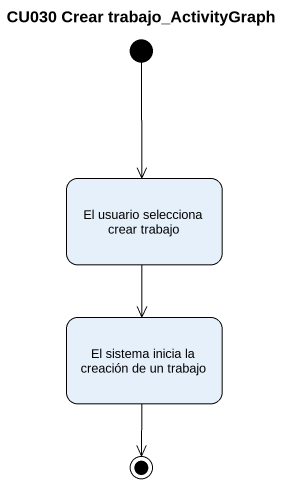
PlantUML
@startuml
title CU030 Crear trabajo_ActivityGraph
hide empty description
state "El usuario selecciona crear trabajo" as El_usuario_selecciona_crear
state "El sistema inicia la creación de un trabajo" as El_sistema_inicia_la
[*] --> El_usuario_selecciona_crear
El_usuario_selecciona_crear --> El_sistema_inicia_la
El_sistema_inicia_la --> [*]
@enduml
